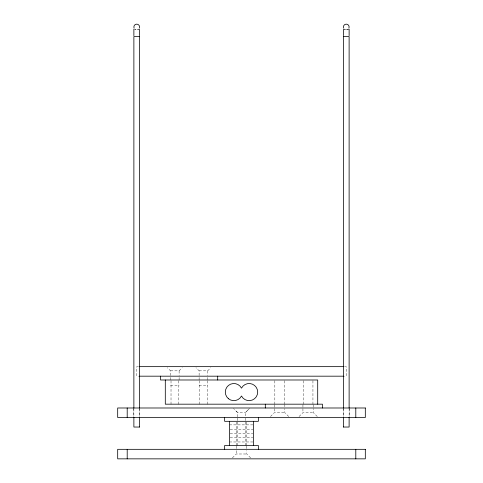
<?xml version="1.0" encoding="UTF-8"?>
<svg xmlns="http://www.w3.org/2000/svg" width="483" height="483" viewBox="0 0 483 483"><rect width="100%" height="100%" fill="white"/><g stroke="black" fill="none" stroke-linecap="round" stroke-linejoin="round"><path stroke-width="0.36" stroke-dasharray="2.42 1.81" d="M237.213 416.847L237.219 412.18L233.549 408.515M250.623 457.878L246.735 453.99L246.735 450.657M170.541 375.508L170.559 370.841L167.402 367.702M199.117 375.508L199.129 370.841L195.971 367.702M288.719 416.539L284.819 412.657L284.831 408.654M317.295 416.539L313.389 412.657L313.407 408.654M170.553 370.841L179.102 370.841L182.26 367.702M199.129 370.841L207.678 370.841L210.829 367.702M249.451 408.515L245.781 412.18L237.225 412.18L235.118 410.085M247.882 410.085L245.781 412.18L245.787 416.847M270.474 416.539L274.362 412.657L284.837 412.657M232.377 457.878L236.265 453.99L246.741 453.99M299.049 416.539L302.932 412.657L313.413 412.657M348.068 29.228L348.291 29.028A2.856 2.856 0 0 1 344.252 29.028L345.75 29.843L347.319 29.692L348.291 29.058L347.832 29.397M138.295 29.397L138.748 29.028A2.856 2.856 0 0 1 134.709 29.028L136.212 29.819L138.041 29.548M347.054 29.753L346.788 29.819M138.482 366.651L136.731 366.651L136.731 376.179L138.482 376.179M344.518 366.651L346.269 366.651L346.269 376.179L344.518 376.179M170.553 385.7L179.102 385.7M199.129 385.7L207.678 385.7M229.401 424.871L252.863 424.871M230.137 429.49L252.863 429.49M230.137 433.42L252.863 433.42M230.137 437.344L252.863 437.344M229.401 441.969L252.863 441.969M344.959 29.548L344.705 29.397M135.168 29.397L134.932 29.228M236.265 450.657L236.265 453.99M349.318 407.99L349.318 416.781M349.124 408.944L349.124 416.485M343.413 408.944L343.413 416.485M343.22 407.99L343.22 416.781M313.413 404.814L313.413 407.99M312.936 380.719L312.936 404.18M303.409 380.719L303.409 404.18M302.932 404.814L302.932 407.99M302.932 408.654L302.932 412.657M284.837 404.814L284.837 406.716M284.36 380.719L284.36 404.18M274.833 380.719L274.833 404.18M274.362 404.814L274.362 407.99M274.362 408.654L274.362 412.657M246.741 446.153L246.741 449.323M246.264 422.057L246.264 445.513M245.787 418.151L245.787 421.321M245.31 422.057L245.31 445.513M237.69 422.057L237.69 445.513M237.213 418.151L237.213 421.321M236.736 422.057L236.736 445.513M236.259 446.153L236.259 449.323M207.69 370.841L207.69 375.508M207.69 377.446L207.69 379.988M207.213 380.719L207.213 404.18M199.594 380.719L199.594 404.18M199.117 377.446L199.117 379.988M179.115 370.841L179.115 375.508M179.115 377.446L179.115 379.988M178.638 380.719L178.638 404.18M171.018 380.719L171.018 404.18M170.541 377.446L170.541 379.988M139.78 407.99L139.78 416.781M139.587 408.944L139.587 416.485M133.876 408.944L133.876 416.485M133.682 407.99L133.682 416.781"/><path stroke-width="0.72" d="M139.575 36.533L133.882 36.533L133.876 408.189M343.425 36.533L349.118 36.533L349.124 408.189M139.629 366.651L343.371 366.651M139.629 376.179L343.371 376.179M139.575 427.038L133.882 427.038L133.876 417.24M343.425 427.038L349.118 427.038L349.124 417.24M355.796 407.99L355.796 417.511M355.796 449.323L355.796 458.85M349.124 29.137L349.124 35.664M343.413 29.137L343.413 35.664M343.413 36.533L343.413 408.189M343.413 417.24L343.413 427.038M322.457 407.99L322.457 404.18L165.301 404.18L165.301 379.988M317.699 404.18L317.699 379.988L160.543 379.988L160.543 376.179M265.312 404.18L265.312 407.99M258.357 417.511L258.357 421.321L224.643 421.321L224.643 417.511M258.357 449.323L258.357 445.513L224.643 445.513L224.643 449.323M253.599 421.321L253.599 445.513M229.401 421.321L229.401 445.513M217.688 376.179L217.688 379.988M139.587 29.137L139.587 35.664M139.587 36.533L139.587 408.189M139.587 417.24L139.587 427.038M133.876 29.137L133.876 35.664M127.204 407.99L127.204 417.511M127.204 449.323L127.204 458.85M343.612 28.056A2.856 2.856 0 0 1 346.269 24.15A2.856 2.856 0 0 1 348.925 28.056M134.075 28.056A2.856 2.856 0 0 1 136.731 24.15A2.856 2.856 0 0 1 139.388 28.056M365.317 407.99L117.683 407.99L117.683 417.511L365.317 417.511L365.317 407.99M365.317 449.323L117.683 449.323L117.683 458.85L365.317 458.85L365.317 449.323M228.477 398.735A8.573 8.573 0 0 0 241.5 396.012A8.573 8.573 0 0 0 254.523 398.735A8.573 8.573 0 0 0 254.523 385.428A8.573 8.573 0 0 0 241.5 388.157A8.573 8.573 0 0 0 228.477 385.428A8.573 8.573 0 0 0 228.477 398.735"/></g></svg>
